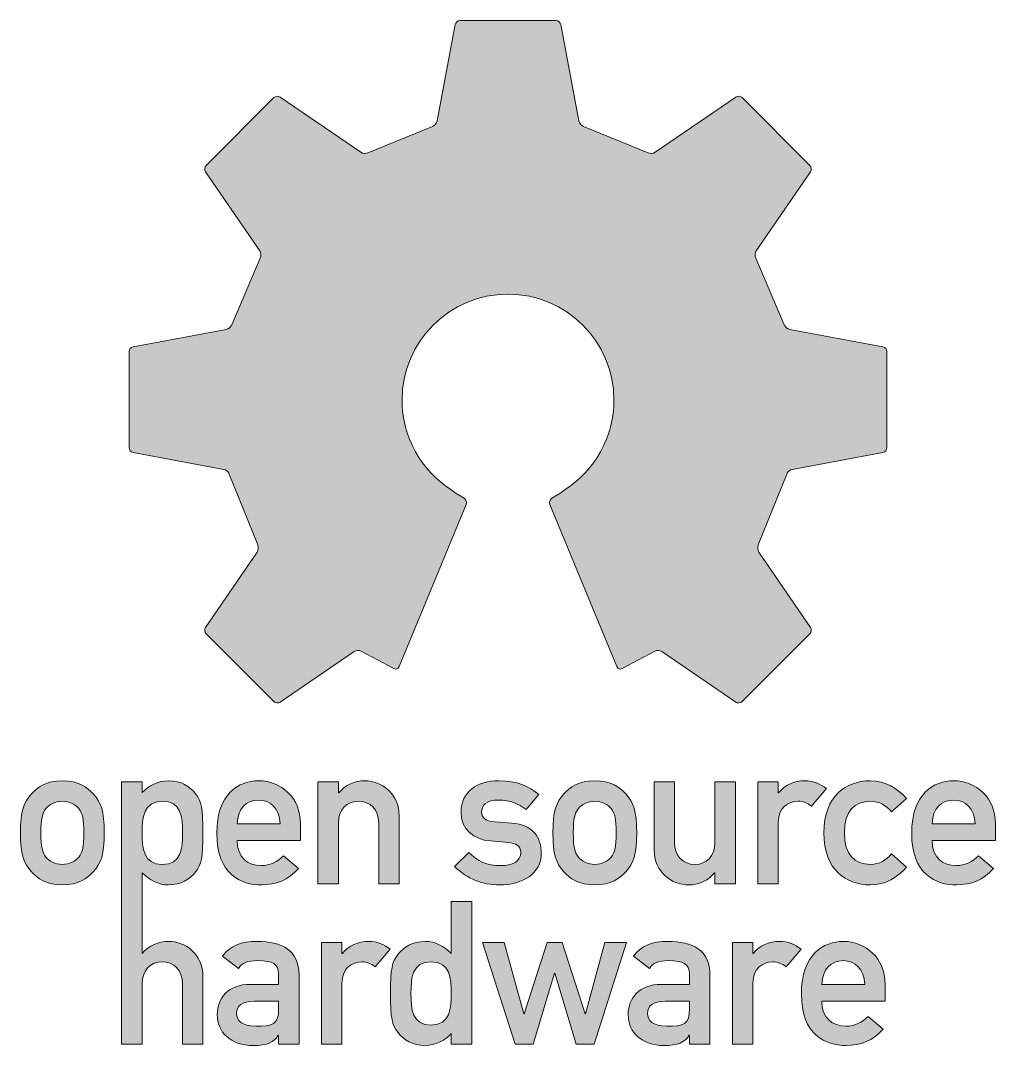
# Model space of a CAD drawing. Header units: inches. Extents: x 0 to 172, y 0 to 181.
import ezdxf

# ---------------------------------------------------------------- set-up
doc = ezdxf.new("R2010")
doc.units = ezdxf.units.IN
doc.header["$MEASUREMENT"] = 0
doc.layers.add('Layer 1', color=7, linetype='Continuous')

msp = doc.modelspace()

# ---------------------------------------------------------------- hatches: boundary and pattern name
at = {"layer": 'Layer 1', "true_color": 0x0099b0}
h = msp.add_hatch(color=134, dxfattribs=at)
h.dxf.hatch_style = 2
edge = h.paths.add_edge_path()
edge.add_spline(control_points=[(152.34, 123.39), (152.34, 123.39), (135.9, 126.45), (135.9, 126.45), (135.5, 126.52), (135.06, 126.9), (134.92, 127.28), (134.92, 127.28), (129.88, 139.04), (129.88, 139.04), (129.7, 139.4), (129.73, 139.97), (129.96, 140.31), (129.96, 140.31), (139.54, 154.27), (139.54, 154.27), (139.77, 154.61), (139.73, 155.12), (139.44, 155.41), (139.44, 155.41), (127.48, 167.37), (127.48, 167.37), (127.19, 167.66), (126.68, 167.71), (126.34, 167.48), (126.34, 167.48), (112.14, 157.73), (112.14, 157.73), (111.8, 157.5), (111.22, 157.46), (110.86, 157.64), (110.86, 157.64), (99.46, 162.3), (99.46, 162.3), (99.08, 162.43), (98.7, 162.86), (98.62, 163.26), (98.62, 163.26), (95.46, 180.27), (95.46, 180.27), (95.38, 180.67), (94.99, 180.99), (94.58, 180.99), (94.58, 180.99), (77.66, 180.99), (77.66, 180.99), (77.25, 180.99), (76.86, 180.67), (76.78, 180.27), (76.78, 180.27), (73.62, 163.26), (73.62, 163.26), (73.54, 162.86), (73.17, 162.43), (72.78, 162.3), (72.78, 162.3), (61.38, 157.64), (61.38, 157.64), (61.02, 157.46), (60.44, 157.5), (60.11, 157.73), (60.11, 157.73), (45.9, 167.48), (45.9, 167.48), (45.57, 167.71), (45.05, 167.66), (44.77, 167.37), (44.77, 167.37), (32.8, 155.41), (32.8, 155.41), (32.51, 155.12), (32.47, 154.61), (32.7, 154.27), (32.7, 154.27), (42.28, 140.31), (42.28, 140.31), (42.51, 139.97), (42.54, 139.4), (42.35, 139.04), (42.35, 139.04), (37.31, 127.28), (37.31, 127.28), (37.18, 126.9), (36.74, 126.52), (36.34, 126.45), (36.34, 126.45), (19.9, 123.39), (19.9, 123.39), (19.5, 123.31), (19.17, 122.92), (19.17, 122.51), (19.17, 122.51), (19.18, 105.59), (19.18, 105.59), (19.18, 105.19), (19.5, 104.79), (19.9, 104.72), (19.9, 104.72), (35.94, 101.73), (35.94, 101.73), (36.34, 101.66), (36.77, 101.28), (36.89, 100.89), (36.89, 100.89), (41.9, 88.38), (41.9, 88.38), (42.08, 88.02), (42.03, 87.44), (41.8, 87.11), (41.8, 87.11), (32.69, 73.83), (32.69, 73.83), (32.47, 73.5), (32.51, 72.99), (32.8, 72.7), (32.8, 72.7), (44.76, 60.73), (44.76, 60.73), (45.05, 60.45), (45.56, 60.4), (45.9, 60.63), (45.9, 60.63), (58.94, 69.58), (58.94, 69.58), (59.28, 69.81), (59.84, 69.82), (60.19, 69.62), (60.19, 69.62), (65.94, 66.55), (65.94, 66.55), (66.3, 66.36), (66.73, 66.52), (66.88, 66.9), (66.88, 66.9), (78.74, 95.55), (78.74, 95.55), (78.9, 95.92), (78.74, 96.4), (78.39, 96.62), (78.39, 96.62), (76.95, 97.5), (76.95, 97.5), (76.69, 97.66), (76.33, 97.94), (76.04, 98.19), (70.85, 101.52), (67.41, 107.33), (67.41, 113.96), (67.41, 124.29), (75.79, 132.67), (86.12, 132.67), (96.45, 132.67), (104.83, 124.29), (104.83, 113.96), (104.83, 107.33), (101.39, 101.52), (96.19, 98.19), (95.91, 97.94), (95.55, 97.66), (95.29, 97.5), (95.29, 97.5), (93.85, 96.62), (93.85, 96.62), (93.5, 96.4), (93.34, 95.92), (93.5, 95.55), (93.5, 95.55), (105.35, 66.9), (105.35, 66.9), (105.51, 66.52), (105.93, 66.36), (106.3, 66.55), (106.3, 66.55), (112.05, 69.62), (112.05, 69.62), (112.4, 69.82), (112.96, 69.81), (113.3, 69.58), (113.3, 69.58), (126.34, 60.63), (126.34, 60.63), (126.67, 60.4), (127.19, 60.45), (127.47, 60.73), (127.47, 60.73), (139.44, 72.7), (139.44, 72.7), (139.73, 72.98), (139.77, 73.5), (139.54, 73.83), (139.54, 73.83), (130.43, 87.11), (130.43, 87.11), (130.2, 87.44), (130.16, 88.02), (130.34, 88.38), (130.34, 88.38), (135.35, 100.89), (135.35, 100.89), (135.47, 101.28), (135.89, 101.66), (136.3, 101.73), (136.3, 101.73), (152.33, 104.71), (152.33, 104.71), (152.73, 104.79), (153.06, 105.18), (153.06, 105.59), (153.06, 105.59), (153.06, 122.51), (153.06, 122.51), (153.06, 122.92), (152.74, 123.31), (152.34, 123.39)], knot_values=[0, 0, 0, 0, 1, 1, 1, 2, 2, 2, 3, 3, 3, 4, 4, 4, 5, 5, 5, 6, 6, 6, 7, 7, 7, 8, 8, 8, 9, 9, 9, 10, 10, 10, 11, 11, 11, 12, 12, 12, 13, 13, 13, 14, 14, 14, 15, 15, 15, 16, 16, 16, 17, 17, 17, 18, 18, 18, 19, 19, 19, 20, 20, 20, 21, 21, 21, 22, 22, 22, 23, 23, 23, 24, 24, 24, 25, 25, 25, 26, 26, 26, 27, 27, 27, 28, 28, 28, 29, 29, 29, 30, 30, 30, 31, 31, 31, 32, 32, 32, 33, 33, 33, 34, 34, 34, 35, 35, 35, 36, 36, 36, 37, 37, 37, 38, 38, 38, 39, 39, 39, 40, 40, 40, 41, 41, 41, 42, 42, 42, 43, 43, 43, 44, 44, 44, 45, 45, 45, 46, 46, 46, 47, 47, 47, 48, 48, 48, 49, 49, 49, 50, 50, 50, 51, 51, 51, 52, 52, 52, 53, 53, 53, 54, 54, 54, 55, 55, 55, 56, 56, 56, 57, 57, 57, 58, 58, 58, 59, 59, 59, 60, 60, 60, 61, 61, 61, 62, 62, 62, 63, 63, 63, 64, 64, 64, 65, 65, 65, 66, 66, 66, 67, 67, 67, 68, 68, 68, 69, 69, 69, 70, 70, 70, 71, 71, 71, 71], degree=3, periodic=0)
edge.add_line((152.34, 123.39), (152.34, 123.39))
h = msp.add_hatch(color=134, dxfattribs=at)
h.dxf.hatch_style = 2
edge = h.paths.add_edge_path()
edge.add_spline(control_points=[(0, 37.57), (0, 33.67), (0.57, 32.19), (1.95, 30.66), (2.94, 29.56), (4.6, 28.36), (7.4, 28.36), (10.2, 28.36), (11.86, 29.56), (12.86, 30.66), (14.24, 32.19), (14.8, 33.67), (14.8, 37.57), (14.8, 41.43), (14.24, 42.92), (12.86, 44.44), (11.86, 45.54), (10.2, 46.74), (7.4, 46.74), (4.6, 46.74), (2.94, 45.54), (1.95, 44.44), (0.57, 42.92), (0, 41.43), (0, 37.57)], knot_values=[0, 0, 0, 0, 1, 1, 1, 2, 2, 2, 3, 3, 3, 4, 4, 4, 5, 5, 5, 6, 6, 6, 7, 7, 7, 8, 8, 8, 8], degree=3, periodic=0)
edge.add_line((0, 37.57), (0, 37.57))
edge = h.paths.add_edge_path()
edge.add_spline(control_points=[(11.19, 37.53), (11.19, 34.95), (10.98, 34.24), (10.31, 33.28), (9.77, 32.54), (8.64, 31.97), (7.4, 31.97), (6.16, 31.97), (5.03, 32.54), (4.5, 33.28), (3.82, 34.24), (3.61, 34.95), (3.61, 37.57), (3.61, 40.15), (3.82, 40.86), (4.5, 41.82), (5.03, 42.56), (6.16, 43.13), (7.4, 43.13), (8.64, 43.13), (9.77, 42.56), (10.31, 41.82), (10.98, 40.86), (11.19, 40.15), (11.19, 37.53)], knot_values=[0, 0, 0, 0, 1, 1, 1, 2, 2, 2, 3, 3, 3, 4, 4, 4, 5, 5, 5, 6, 6, 6, 7, 7, 7, 8, 8, 8, 8], degree=3, periodic=0)
edge.add_line((11.19, 37.53), (11.19, 37.53))
h = msp.add_hatch(color=134, dxfattribs=at)
h.dxf.hatch_style = 2
edge = h.paths.add_edge_path()
edge.add_spline(control_points=[(17.87, 0.21), (17.87, 0.21), (17.87, 46.53), (17.87, 46.53), (17.87, 46.53), (21.5, 46.53), (21.5, 46.53), (21.5, 46.53), (21.5, 44.65), (21.5, 44.65), (22.63, 45.89), (24.3, 46.74), (26.14, 46.74), (28.33, 46.74), (29.93, 45.75), (30.96, 44.4), (31.95, 43.13), (32.23, 41.96), (32.23, 37.53), (32.23, 33.14), (31.95, 31.97), (30.96, 30.7), (29.93, 29.35), (28.33, 28.36), (26.14, 28.36), (24.3, 28.36), (22.84, 29.21), (21.5, 30.49), (21.5, 30.49), (21.49, 16.26), (21.49, 16.26), (22.69, 17.67), (24.32, 18.38), (26.23, 18.38), (29.03, 18.38), (32.22, 16.22), (32.22, 12.15), (32.22, 12.15), (32.22, 0.21), (32.22, 0.21), (32.22, 0.21), (28.6, 0.21), (28.6, 0.21), (28.6, 0.21), (28.6, 10.91), (28.6, 10.91), (28.6, 13.35), (27.08, 14.77), (25.06, 14.77), (23.01, 14.77), (21.49, 13.35), (21.49, 10.91), (21.49, 10.91), (21.49, 0.21), (21.49, 0.21), (21.49, 0.21), (17.87, 0.21), (17.87, 0.21)], knot_values=[0, 0, 0, 0, 1, 1, 1, 2, 2, 2, 3, 3, 3, 4, 4, 4, 5, 5, 5, 6, 6, 6, 7, 7, 7, 8, 8, 8, 9, 9, 9, 10, 10, 10, 11, 11, 11, 12, 12, 12, 13, 13, 13, 14, 14, 14, 15, 15, 15, 16, 16, 16, 17, 17, 17, 18, 18, 18, 19, 19, 19, 19], degree=3, periodic=1)
edge = h.paths.add_edge_path()
edge.add_spline(control_points=[(25.04, 31.97), (28.44, 31.97), (28.62, 34.77), (28.62, 37.53), (28.62, 40.33), (28.44, 43.13), (25.04, 43.13), (21.68, 43.13), (21.5, 40.15), (21.5, 37.53), (21.5, 34.95), (21.68, 31.97), (25.04, 31.97)], knot_values=[0, 0, 0, 0, 1, 1, 1, 2, 2, 2, 3, 3, 3, 4, 4, 4, 4], degree=3, periodic=0)
edge.add_line((25.04, 31.97), (25.04, 31.97))
h = msp.add_hatch(color=134, dxfattribs=at)
h.dxf.hatch_style = 2
edge = h.paths.add_edge_path()
edge.add_spline(control_points=[(49.47, 36.19), (49.47, 36.19), (49.47, 39.16), (49.47, 39.16), (49.47, 43.8), (46.03, 46.74), (42.07, 46.74), (38.6, 46.74), (34.67, 44.48), (34.67, 37.5), (34.67, 30.13), (38.95, 28.36), (42.63, 28.36), (45.04, 28.36), (47.34, 29.21), (49.11, 31.27), (49.11, 31.27), (46.49, 33.5), (46.49, 33.5), (45.43, 32.4), (43.94, 31.76), (42.56, 31.76), (40.08, 31.76), (38.28, 33.25), (38.28, 36.19), (38.28, 36.19), (49.47, 36.19), (49.47, 36.19), (49.47, 36.19), (49.47, 36.19), (49.47, 36.19)], knot_values=[0, 0, 0, 0, 1, 1, 1, 2, 2, 2, 3, 3, 3, 4, 4, 4, 5, 5, 5, 6, 6, 6, 7, 7, 7, 8, 8, 8, 9, 9, 9, 10, 10, 10, 10], degree=3, periodic=1)
edge = h.paths.add_edge_path()
edge.add_spline(control_points=[(38.28, 39.16), (38.35, 41.89), (39.94, 43.34), (42.07, 43.34), (44.19, 43.34), (45.75, 41.89), (45.86, 39.16), (45.86, 39.16), (38.28, 39.16), (38.28, 39.16)], knot_values=[0, 0, 0, 0, 1, 1, 1, 2, 2, 2, 3, 3, 3, 3], degree=3, periodic=1)
h = msp.add_hatch(color=134, dxfattribs=at)
h.dxf.hatch_style = 2
edge = h.paths.add_edge_path()
edge.add_spline(control_points=[(52.55, 28.57), (52.55, 28.57), (56.16, 28.57), (56.16, 28.57), (56.16, 28.57), (56.16, 39.27), (56.16, 39.27), (56.16, 41.71), (57.69, 43.13), (59.74, 43.13), (61.76, 43.13), (63.28, 41.71), (63.28, 39.27), (63.28, 39.27), (63.28, 28.57), (63.28, 28.57), (63.28, 28.57), (66.89, 28.57), (66.89, 28.57), (66.89, 28.57), (66.89, 40.51), (66.89, 40.51), (66.89, 44.58), (63.71, 46.74), (60.91, 46.74), (59, 46.74), (57.37, 46.03), (56.24, 44.62), (56.24, 44.62), (56.16, 44.62), (56.16, 44.62), (56.16, 44.62), (56.16, 46.53), (56.16, 46.53), (56.16, 46.53), (52.55, 46.53), (52.55, 46.53), (52.55, 46.53), (52.55, 28.57), (52.55, 28.57)], knot_values=[0, 0, 0, 0, 1, 1, 1, 2, 2, 2, 3, 3, 3, 4, 4, 4, 5, 5, 5, 6, 6, 6, 7, 7, 7, 8, 8, 8, 9, 9, 9, 10, 10, 10, 11, 11, 11, 12, 12, 12, 13, 13, 13, 13], degree=3, periodic=1)
h = msp.add_hatch(color=134, dxfattribs=at)
h.dxf.hatch_style = 2
edge = h.paths.add_edge_path()
edge.add_spline(control_points=[(76.66, 31.58), (78.96, 29.42), (81.66, 28.36), (84.56, 28.36), (88.74, 28.36), (92, 30.38), (92, 33.89), (92, 36.75), (90.51, 39.02), (86.79, 39.27), (86.79, 39.27), (83.82, 39.48), (83.82, 39.48), (82.01, 39.62), (81.44, 40.4), (81.44, 41.18), (81.44, 42.42), (82.22, 43.34), (84.52, 43.34), (86.47, 43.34), (87.93, 42.67), (89.34, 41.68), (89.34, 41.68), (91.57, 44.3), (91.57, 44.3), (89.8, 45.78), (87.68, 46.74), (84.52, 46.74), (80.73, 46.74), (77.83, 44.86), (77.83, 41.22), (77.83, 38.14), (80.03, 36.36), (83, 36.12), (83, 36.12), (86.19, 35.83), (86.19, 35.83), (87.43, 35.73), (88.38, 35.34), (88.38, 34.06), (88.38, 32.54), (86.9, 31.76), (84.84, 31.76), (82.43, 31.76), (80.73, 32.54), (79.18, 34.06), (79.18, 34.06), (76.66, 31.58), (76.66, 31.58)], knot_values=[0, 0, 0, 0, 1, 1, 1, 2, 2, 2, 3, 3, 3, 4, 4, 4, 5, 5, 5, 6, 6, 6, 7, 7, 7, 8, 8, 8, 9, 9, 9, 10, 10, 10, 11, 11, 11, 12, 12, 12, 13, 13, 13, 14, 14, 14, 15, 15, 15, 16, 16, 16, 16], degree=3, periodic=1)
h = msp.add_hatch(color=134, dxfattribs=at)
h.dxf.hatch_style = 2
edge = h.paths.add_edge_path()
edge.add_spline(control_points=[(94.05, 37.57), (94.05, 33.67), (94.62, 32.19), (96, 30.66), (96.99, 29.56), (98.66, 28.36), (101.45, 28.36), (104.25, 28.36), (105.92, 29.56), (106.91, 30.66), (108.29, 32.19), (108.86, 33.67), (108.86, 37.57), (108.86, 41.43), (108.29, 42.92), (106.91, 44.44), (105.92, 45.54), (104.25, 46.74), (101.45, 46.74), (98.66, 46.74), (96.99, 45.54), (96, 44.44), (94.62, 42.92), (94.05, 41.43), (94.05, 37.57)], knot_values=[0, 0, 0, 0, 1, 1, 1, 2, 2, 2, 3, 3, 3, 4, 4, 4, 5, 5, 5, 6, 6, 6, 7, 7, 7, 8, 8, 8, 8], degree=3, periodic=0)
edge.add_line((94.05, 37.57), (94.05, 37.57))
edge = h.paths.add_edge_path()
edge.add_spline(control_points=[(105.24, 37.53), (105.24, 34.95), (105.03, 34.24), (104.36, 33.28), (103.83, 32.54), (102.69, 31.97), (101.45, 31.97), (100.21, 31.97), (99.08, 32.54), (98.55, 33.28), (97.88, 34.24), (97.66, 34.95), (97.66, 37.57), (97.66, 40.15), (97.88, 40.86), (98.55, 41.82), (99.08, 42.56), (100.21, 43.13), (101.45, 43.13), (102.69, 43.13), (103.83, 42.56), (104.36, 41.82), (105.03, 40.86), (105.24, 40.15), (105.24, 37.53)], knot_values=[0, 0, 0, 0, 1, 1, 1, 2, 2, 2, 3, 3, 3, 4, 4, 4, 5, 5, 5, 6, 6, 6, 7, 7, 7, 8, 8, 8, 8], degree=3, periodic=0)
edge.add_line((105.24, 37.53), (105.24, 37.53))
h = msp.add_hatch(color=134, dxfattribs=at)
h.dxf.hatch_style = 2
edge = h.paths.add_edge_path()
edge.add_spline(control_points=[(111.94, 34.59), (111.94, 30.52), (115.13, 28.36), (117.96, 28.36), (119.84, 28.36), (121.47, 29.07), (122.6, 30.49), (122.6, 30.49), (122.67, 30.49), (122.67, 30.49), (122.67, 30.49), (122.67, 28.57), (122.67, 28.57), (122.67, 28.57), (126.28, 28.57), (126.28, 28.57), (126.28, 28.57), (126.28, 46.53), (126.28, 46.53), (126.28, 46.53), (122.67, 46.53), (122.67, 46.53), (122.67, 46.53), (122.67, 35.84), (122.67, 35.84), (122.67, 33.39), (121.15, 31.97), (119.13, 31.97), (117.07, 31.97), (115.55, 33.39), (115.55, 35.84), (115.55, 35.84), (115.55, 46.53), (115.55, 46.53), (115.55, 46.53), (111.94, 46.53), (111.94, 46.53), (111.94, 46.53), (111.94, 34.59), (111.94, 34.59)], knot_values=[0, 0, 0, 0, 1, 1, 1, 2, 2, 2, 3, 3, 3, 4, 4, 4, 5, 5, 5, 6, 6, 6, 7, 7, 7, 8, 8, 8, 9, 9, 9, 10, 10, 10, 11, 11, 11, 12, 12, 12, 13, 13, 13, 13], degree=3, periodic=1)
h = msp.add_hatch(color=134, dxfattribs=at)
h.dxf.hatch_style = 2
edge = h.paths.add_edge_path()
edge.add_spline(control_points=[(130.24, 28.57), (130.24, 28.57), (133.86, 28.57), (133.86, 28.57), (133.86, 28.57), (133.86, 39.38), (133.86, 39.38), (133.86, 42), (135.59, 43.13), (137.36, 43.13), (138.28, 43.13), (138.88, 42.88), (139.73, 42.24), (139.73, 42.24), (142.36, 45.36), (142.36, 45.36), (141.26, 46.21), (140.05, 46.74), (138.6, 46.74), (136.69, 46.74), (135.06, 46.03), (133.93, 44.62), (133.93, 44.62), (133.86, 44.62), (133.86, 44.62), (133.86, 44.62), (133.86, 46.53), (133.86, 46.53), (133.86, 46.53), (130.24, 46.53), (130.24, 46.53), (130.24, 46.53), (130.24, 28.57), (130.24, 28.57)], knot_values=[0, 0, 0, 0, 1, 1, 1, 2, 2, 2, 3, 3, 3, 4, 4, 4, 5, 5, 5, 6, 6, 6, 7, 7, 7, 8, 8, 8, 9, 9, 9, 10, 10, 10, 11, 11, 11, 11], degree=3, periodic=1)
h = msp.add_hatch(color=134, dxfattribs=at)
h.dxf.hatch_style = 2
edge = h.paths.add_edge_path()
edge.add_spline(control_points=[(153.86, 33.85), (152.97, 32.75), (151.7, 31.97), (150.21, 31.97), (147.27, 31.97), (145.54, 33.64), (145.54, 37.54), (145.54, 41.47), (147.27, 43.13), (150.21, 43.13), (151.7, 43.13), (152.97, 42.35), (153.86, 41.25), (153.86, 41.25), (156.51, 43.63), (156.51, 43.63), (154.96, 45.43), (152.8, 46.74), (150.07, 46.74), (145.93, 46.74), (141.92, 44.12), (141.92, 37.54), (141.92, 30.98), (145.93, 28.36), (150.07, 28.36), (152.8, 28.36), (154.96, 29.67), (156.51, 31.48), (156.51, 31.48), (153.86, 33.85), (153.86, 33.85)], knot_values=[0, 0, 0, 0, 1, 1, 1, 2, 2, 2, 3, 3, 3, 4, 4, 4, 5, 5, 5, 6, 6, 6, 7, 7, 7, 8, 8, 8, 9, 9, 9, 10, 10, 10, 10], degree=3, periodic=1)
h = msp.add_hatch(color=134, dxfattribs=at)
h.dxf.hatch_style = 2
edge = h.paths.add_edge_path()
edge.add_spline(control_points=[(172.24, 36.19), (172.24, 36.19), (172.24, 39.16), (172.24, 39.16), (172.24, 43.8), (168.8, 46.74), (164.84, 46.74), (161.36, 46.74), (157.43, 44.48), (157.43, 37.5), (157.43, 30.13), (161.72, 28.36), (165.4, 28.36), (167.81, 28.36), (170.11, 29.21), (171.88, 31.27), (171.88, 31.27), (169.26, 33.5), (169.26, 33.5), (168.2, 32.4), (166.71, 31.76), (165.33, 31.76), (162.85, 31.76), (161.05, 33.25), (161.05, 36.19), (161.05, 36.19), (172.24, 36.19), (172.24, 36.19), (172.24, 36.19), (172.24, 36.19), (172.24, 36.19)], knot_values=[0, 0, 0, 0, 1, 1, 1, 2, 2, 2, 3, 3, 3, 4, 4, 4, 5, 5, 5, 6, 6, 6, 7, 7, 7, 8, 8, 8, 9, 9, 9, 10, 10, 10, 10], degree=3, periodic=1)
edge = h.paths.add_edge_path()
edge.add_spline(control_points=[(161.05, 39.16), (161.12, 41.89), (162.71, 43.34), (164.84, 43.34), (166.96, 43.34), (168.52, 41.89), (168.62, 39.16), (168.62, 39.16), (161.05, 39.16), (161.05, 39.16)], knot_values=[0, 0, 0, 0, 1, 1, 1, 2, 2, 2, 3, 3, 3, 3], degree=3, periodic=1)
h = msp.add_hatch(color=134, dxfattribs=at)
h.dxf.hatch_style = 2
edge = h.paths.add_edge_path()
edge.add_spline(control_points=[(76.1, 0.21), (76.1, 0.21), (79.71, 0.21), (79.71, 0.21), (79.71, 0.21), (79.71, 25.43), (79.71, 25.43), (79.71, 25.43), (76.1, 25.43), (76.1, 25.43), (76.1, 25.43), (76.1, 16.26), (76.1, 16.26), (74.75, 17.53), (73.3, 18.38), (71.46, 18.38), (69.26, 18.38), (67.67, 17.39), (66.64, 16.04), (65.65, 14.77), (65.36, 13.6), (65.36, 9.21), (65.36, 4.78), (65.65, 3.61), (66.64, 2.34), (67.67, 0.99), (69.26, 0), (71.46, 0), (73.3, 0), (74.96, 0.85), (76.1, 2.09), (76.1, 2.09), (76.1, 0.21), (76.1, 0.21)], knot_values=[0, 0, 0, 0, 1, 1, 1, 2, 2, 2, 3, 3, 3, 4, 4, 4, 5, 5, 5, 6, 6, 6, 7, 7, 7, 8, 8, 8, 9, 9, 9, 10, 10, 10, 11, 11, 11, 11], degree=3, periodic=1)
edge = h.paths.add_edge_path()
edge.add_spline(control_points=[(72.55, 14.77), (75.92, 14.77), (76.1, 11.79), (76.1, 9.21), (76.1, 6.59), (75.92, 3.61), (72.55, 3.61), (69.15, 3.61), (68.98, 6.41), (68.98, 9.21), (68.98, 11.97), (69.15, 14.77), (72.55, 14.77)], knot_values=[0, 0, 0, 0, 1, 1, 1, 2, 2, 2, 3, 3, 3, 4, 4, 4, 4], degree=3, periodic=0)
edge.add_line((72.55, 14.77), (72.55, 14.77))
h = msp.add_hatch(color=134, dxfattribs=at)
h.dxf.hatch_style = 2
edge = h.paths.add_edge_path()
edge.add_spline(control_points=[(45.6, 0.21), (45.6, 0.21), (49.21, 0.21), (49.21, 0.21), (49.21, 0.21), (49.21, 12.47), (49.21, 12.47), (49.21, 16.89), (46.16, 18.38), (41.74, 18.38), (39.04, 18.38), (37.06, 17.67), (35.68, 15.76), (35.68, 15.76), (38.51, 13.6), (38.51, 13.6), (39.15, 14.63), (40.04, 14.98), (41.91, 14.98), (44.5, 14.98), (45.6, 14.38), (45.6, 12.68), (45.6, 12.68), (45.6, 10.8), (45.6, 10.8), (45.6, 10.8), (40.6, 10.8), (40.6, 10.8), (36.74, 10.8), (34.76, 8.36), (34.76, 5.49), (34.76, 2.37), (37.1, 0), (41.1, 0), (43.54, 0), (44.78, 0.57), (45.53, 1.81), (45.53, 1.81), (45.6, 1.81), (45.6, 1.81), (45.6, 1.81), (45.6, 0.21), (45.6, 0.21)], knot_values=[0, 0, 0, 0, 1, 1, 1, 2, 2, 2, 3, 3, 3, 4, 4, 4, 5, 5, 5, 6, 6, 6, 7, 7, 7, 8, 8, 8, 9, 9, 9, 10, 10, 10, 11, 11, 11, 12, 12, 12, 13, 13, 13, 14, 14, 14, 14], degree=3, periodic=1)
edge = h.paths.add_edge_path()
edge.add_spline(control_points=[(45.6, 6.52), (45.6, 3.72), (44.57, 3.4), (41.56, 3.4), (39.12, 3.4), (38.16, 4.46), (38.16, 5.67), (38.16, 6.98), (39.15, 7.83), (41.28, 7.83), (41.28, 7.83), (45.6, 7.83), (45.6, 7.83), (45.6, 7.83), (45.6, 6.52), (45.6, 6.52)], knot_values=[0, 0, 0, 0, 1, 1, 1, 2, 2, 2, 3, 3, 3, 4, 4, 4, 5, 5, 5, 5], degree=3, periodic=1)
h = msp.add_hatch(color=134, dxfattribs=at)
h.dxf.hatch_style = 2
edge = h.paths.add_edge_path()
edge.add_spline(control_points=[(53.18, 0.21), (53.18, 0.21), (56.79, 0.21), (56.79, 0.21), (56.79, 0.21), (56.79, 11.02), (56.79, 11.02), (56.79, 13.63), (58.53, 14.77), (60.3, 14.77), (61.22, 14.77), (61.82, 14.52), (62.67, 13.88), (62.67, 13.88), (65.29, 17), (65.29, 17), (64.19, 17.85), (62.99, 18.38), (61.54, 18.38), (59.62, 18.38), (57.99, 17.67), (56.86, 16.26), (56.86, 16.26), (56.79, 16.26), (56.79, 16.26), (56.79, 16.26), (56.79, 18.17), (56.79, 18.17), (56.79, 18.17), (53.18, 18.17), (53.18, 18.17), (53.18, 18.17), (53.18, 0.21), (53.18, 0.21)], knot_values=[0, 0, 0, 0, 1, 1, 1, 2, 2, 2, 3, 3, 3, 4, 4, 4, 5, 5, 5, 6, 6, 6, 7, 7, 7, 8, 8, 8, 9, 9, 9, 10, 10, 10, 11, 11, 11, 11], degree=3, periodic=1)
h = msp.add_hatch(color=134, dxfattribs=at)
h.dxf.hatch_style = 2
h.paths.add_polyline_path([(98.14, 0.21), (101.33, 0.21), (107.07, 18.17), (103.24, 18.17), (99.81, 5.6), (99.74, 5.6), (95.66, 18.17), (93.04, 18.17), (88.97, 5.6), (88.9, 5.6), (85.46, 18.17), (81.64, 18.17), (87.38, 0.21), (90.56, 0.21), (94.32, 12.79), (94.39, 12.79)])
h = msp.add_hatch(color=134, dxfattribs=at)
h.dxf.hatch_style = 2
edge = h.paths.add_edge_path()
edge.add_spline(control_points=[(118.19, 0.21), (118.19, 0.21), (121.8, 0.21), (121.8, 0.21), (121.8, 0.21), (121.8, 12.47), (121.8, 12.47), (121.8, 16.89), (118.75, 18.38), (114.33, 18.38), (111.63, 18.38), (109.65, 17.67), (108.27, 15.76), (108.27, 15.76), (111.1, 13.6), (111.1, 13.6), (111.74, 14.63), (112.62, 14.98), (114.5, 14.98), (117.09, 14.98), (118.18, 14.38), (118.18, 12.68), (118.18, 12.68), (118.18, 10.8), (118.18, 10.8), (118.18, 10.8), (113.19, 10.8), (113.19, 10.8), (109.33, 10.8), (107.35, 8.36), (107.35, 5.49), (107.35, 2.37), (109.68, 0), (113.69, 0), (116.13, 0), (117.37, 0.57), (118.11, 1.81), (118.11, 1.81), (118.18, 1.81), (118.18, 1.81), (118.18, 1.81), (118.18, 0.21), (118.18, 0.21), (118.18, 0.21), (118.19, 0.21), (118.19, 0.21)], knot_values=[0, 0, 0, 0, 1, 1, 1, 2, 2, 2, 3, 3, 3, 4, 4, 4, 5, 5, 5, 6, 6, 6, 7, 7, 7, 8, 8, 8, 9, 9, 9, 10, 10, 10, 11, 11, 11, 12, 12, 12, 13, 13, 13, 14, 14, 14, 15, 15, 15, 15], degree=3, periodic=1)
edge = h.paths.add_edge_path()
edge.add_spline(control_points=[(118.19, 6.52), (118.19, 3.72), (117.16, 3.4), (114.15, 3.4), (111.71, 3.4), (110.75, 4.46), (110.75, 5.67), (110.75, 6.98), (111.74, 7.83), (113.87, 7.83), (113.87, 7.83), (118.19, 7.83), (118.19, 7.83), (118.19, 7.83), (118.19, 6.52), (118.19, 6.52)], knot_values=[0, 0, 0, 0, 1, 1, 1, 2, 2, 2, 3, 3, 3, 4, 4, 4, 5, 5, 5, 5], degree=3, periodic=1)
h = msp.add_hatch(color=134, dxfattribs=at)
h.dxf.hatch_style = 2
edge = h.paths.add_edge_path()
edge.add_spline(control_points=[(125.77, 0.21), (125.77, 0.21), (129.38, 0.21), (129.38, 0.21), (129.38, 0.21), (129.38, 11.02), (129.38, 11.02), (129.38, 13.63), (131.11, 14.77), (132.88, 14.77), (133.81, 14.77), (134.41, 14.52), (135.26, 13.88), (135.26, 13.88), (137.88, 17), (137.88, 17), (136.78, 17.85), (135.58, 18.38), (134.12, 18.38), (132.21, 18.38), (130.58, 17.67), (129.45, 16.26), (129.45, 16.26), (129.38, 16.26), (129.38, 16.26), (129.38, 16.26), (129.38, 18.17), (129.38, 18.17), (129.38, 18.17), (125.77, 18.17), (125.77, 18.17), (125.77, 18.17), (125.77, 0.21), (125.77, 0.21)], knot_values=[0, 0, 0, 0, 1, 1, 1, 2, 2, 2, 3, 3, 3, 4, 4, 4, 5, 5, 5, 6, 6, 6, 7, 7, 7, 8, 8, 8, 9, 9, 9, 10, 10, 10, 11, 11, 11, 11], degree=3, periodic=1)
h = msp.add_hatch(color=134, dxfattribs=at)
h.dxf.hatch_style = 2
edge = h.paths.add_edge_path()
edge.add_spline(control_points=[(152.75, 7.83), (152.75, 7.83), (152.75, 10.8), (152.75, 10.8), (152.75, 15.44), (149.31, 18.38), (145.35, 18.38), (141.88, 18.38), (137.95, 16.12), (137.95, 9.14), (137.95, 1.77), (142.23, 0), (145.92, 0), (148.32, 0), (150.62, 0.85), (152.4, 2.9), (152.4, 2.9), (149.77, 5.14), (149.77, 5.14), (148.71, 4.04), (147.22, 3.4), (145.84, 3.4), (143.36, 3.4), (141.56, 4.89), (141.56, 7.83), (141.56, 7.83), (152.75, 7.83), (152.75, 7.83)], knot_values=[0, 0, 0, 0, 1, 1, 1, 2, 2, 2, 3, 3, 3, 4, 4, 4, 5, 5, 5, 6, 6, 6, 7, 7, 7, 8, 8, 8, 9, 9, 9, 9], degree=3, periodic=1)
edge = h.paths.add_edge_path()
edge.add_spline(control_points=[(141.56, 10.8), (141.63, 13.53), (143.22, 14.98), (145.35, 14.98), (147.47, 14.98), (149.03, 13.53), (149.14, 10.8), (149.14, 10.8), (141.56, 10.8), (141.56, 10.8)], knot_values=[0, 0, 0, 0, 1, 1, 1, 2, 2, 2, 3, 3, 3, 3], degree=3, periodic=1)

# ---------------------------------------------------------------- linework, layer by layer
at = {"layer": 'Layer 1', "lineweight": 0}
msp.add_lwpolyline([(98.14, 0.21), (101.33, 0.21), (107.07, 18.17), (103.24, 18.17), (99.81, 5.6), (99.74, 5.6), (95.66, 18.17), (93.04, 18.17), (88.97, 5.6), (88.9, 5.6), (85.46, 18.17), (81.64, 18.17), (87.38, 0.21), (90.56, 0.21), (94.32, 12.79), (94.39, 12.79), (98.14, 0.21)], dxfattribs=at)
for points, knots in [([(152.34, 123.39), (152.34, 123.39), (135.9, 126.45), (135.9, 126.45), (135.5, 126.52), (135.06, 126.9), (134.92, 127.28), (134.92, 127.28), (129.88, 139.04), (129.88, 139.04), (129.7, 139.4), (129.73, 139.97), (129.96, 140.31), (129.96, 140.31), (139.54, 154.27), (139.54, 154.27), (139.77, 154.61), (139.73, 155.12), (139.44, 155.41), (139.44, 155.41), (127.48, 167.37), (127.48, 167.37), (127.19, 167.66), (126.68, 167.71), (126.34, 167.48), (126.34, 167.48), (112.14, 157.73), (112.14, 157.73), (111.8, 157.5), (111.22, 157.46), (110.86, 157.64), (110.86, 157.64), (99.46, 162.3), (99.46, 162.3), (99.08, 162.43), (98.7, 162.86), (98.62, 163.26), (98.62, 163.26), (95.46, 180.27), (95.46, 180.27), (95.38, 180.67), (94.99, 180.99), (94.58, 180.99), (94.58, 180.99), (77.66, 180.99), (77.66, 180.99), (77.25, 180.99), (76.86, 180.67), (76.78, 180.27), (76.78, 180.27), (73.62, 163.26), (73.62, 163.26), (73.54, 162.86), (73.17, 162.43), (72.78, 162.3), (72.78, 162.3), (61.38, 157.64), (61.38, 157.64), (61.02, 157.46), (60.44, 157.5), (60.11, 157.73), (60.11, 157.73), (45.9, 167.48), (45.9, 167.48), (45.57, 167.71), (45.05, 167.66), (44.77, 167.37), (44.77, 167.37), (32.8, 155.41), (32.8, 155.41), (32.51, 155.12), (32.47, 154.61), (32.7, 154.27), (32.7, 154.27), (42.28, 140.31), (42.28, 140.31), (42.51, 139.97), (42.54, 139.4), (42.35, 139.04), (42.35, 139.04), (37.31, 127.28), (37.31, 127.28), (37.18, 126.9), (36.74, 126.52), (36.34, 126.45), (36.34, 126.45), (19.9, 123.39), (19.9, 123.39), (19.5, 123.31), (19.17, 122.92), (19.17, 122.51), (19.17, 122.51), (19.18, 105.59), (19.18, 105.59), (19.18, 105.19), (19.5, 104.79), (19.9, 104.72), (19.9, 104.72), (35.94, 101.73), (35.94, 101.73), (36.34, 101.66), (36.77, 101.28), (36.89, 100.89), (36.89, 100.89), (41.9, 88.38), (41.9, 88.38), (42.08, 88.02), (42.03, 87.44), (41.8, 87.11), (41.8, 87.11), (32.69, 73.83), (32.69, 73.83), (32.47, 73.5), (32.51, 72.99), (32.8, 72.7), (32.8, 72.7), (44.76, 60.73), (44.76, 60.73), (45.05, 60.45), (45.56, 60.4), (45.9, 60.63), (45.9, 60.63), (58.94, 69.58), (58.94, 69.58), (59.28, 69.81), (59.84, 69.82), (60.19, 69.62), (60.19, 69.62), (65.94, 66.55), (65.94, 66.55), (66.3, 66.36), (66.73, 66.52), (66.88, 66.9), (66.88, 66.9), (78.74, 95.55), (78.74, 95.55), (78.9, 95.92), (78.74, 96.4), (78.39, 96.62), (78.39, 96.62), (76.95, 97.5), (76.95, 97.5), (76.69, 97.66), (76.33, 97.94), (76.04, 98.19), (70.85, 101.52), (67.41, 107.33), (67.41, 113.96), (67.41, 124.29), (75.79, 132.67), (86.12, 132.67), (96.45, 132.67), (104.83, 124.29), (104.83, 113.96), (104.83, 107.33), (101.39, 101.52), (96.19, 98.19), (95.91, 97.94), (95.55, 97.66), (95.29, 97.5), (95.29, 97.5), (93.85, 96.62), (93.85, 96.62), (93.5, 96.4), (93.34, 95.92), (93.5, 95.55), (93.5, 95.55), (105.35, 66.9), (105.35, 66.9), (105.51, 66.52), (105.93, 66.36), (106.3, 66.55), (106.3, 66.55), (112.05, 69.62), (112.05, 69.62), (112.4, 69.82), (112.96, 69.81), (113.3, 69.58), (113.3, 69.58), (126.34, 60.63), (126.34, 60.63), (126.67, 60.4), (127.19, 60.45), (127.47, 60.73), (127.47, 60.73), (139.44, 72.7), (139.44, 72.7), (139.73, 72.98), (139.77, 73.5), (139.54, 73.83), (139.54, 73.83), (130.43, 87.11), (130.43, 87.11), (130.2, 87.44), (130.16, 88.02), (130.34, 88.38), (130.34, 88.38), (135.35, 100.89), (135.35, 100.89), (135.47, 101.28), (135.89, 101.66), (136.3, 101.73), (136.3, 101.73), (152.33, 104.71), (152.33, 104.71), (152.73, 104.79), (153.06, 105.18), (153.06, 105.59), (153.06, 105.59), (153.06, 122.51), (153.06, 122.51), (153.06, 122.92), (152.74, 123.31), (152.34, 123.39)], [0, 0, 0, 0, 1, 1, 1, 2, 2, 2, 3, 3, 3, 4, 4, 4, 5, 5, 5, 6, 6, 6, 7, 7, 7, 8, 8, 8, 9, 9, 9, 10, 10, 10, 11, 11, 11, 12, 12, 12, 13, 13, 13, 14, 14, 14, 15, 15, 15, 16, 16, 16, 17, 17, 17, 18, 18, 18, 19, 19, 19, 20, 20, 20, 21, 21, 21, 22, 22, 22, 23, 23, 23, 24, 24, 24, 25, 25, 25, 26, 26, 26, 27, 27, 27, 28, 28, 28, 29, 29, 29, 30, 30, 30, 31, 31, 31, 32, 32, 32, 33, 33, 33, 34, 34, 34, 35, 35, 35, 36, 36, 36, 37, 37, 37, 38, 38, 38, 39, 39, 39, 40, 40, 40, 41, 41, 41, 42, 42, 42, 43, 43, 43, 44, 44, 44, 45, 45, 45, 46, 46, 46, 47, 47, 47, 48, 48, 48, 49, 49, 49, 50, 50, 50, 51, 51, 51, 52, 52, 52, 53, 53, 53, 54, 54, 54, 55, 55, 55, 56, 56, 56, 57, 57, 57, 58, 58, 58, 59, 59, 59, 60, 60, 60, 61, 61, 61, 62, 62, 62, 63, 63, 63, 64, 64, 64, 65, 65, 65, 66, 66, 66, 67, 67, 67, 68, 68, 68, 69, 69, 69, 70, 70, 70, 71, 71, 71, 71]), ([(0, 37.57), (0, 33.67), (0.57, 32.19), (1.95, 30.66), (2.94, 29.56), (4.6, 28.36), (7.4, 28.36), (10.2, 28.36), (11.86, 29.56), (12.86, 30.66), (14.24, 32.19), (14.8, 33.67), (14.8, 37.57), (14.8, 41.43), (14.24, 42.92), (12.86, 44.44), (11.86, 45.54), (10.2, 46.74), (7.4, 46.74), (4.6, 46.74), (2.94, 45.54), (1.95, 44.44), (0.57, 42.92), (0, 41.43), (0, 37.57)], [0, 0, 0, 0, 1, 1, 1, 2, 2, 2, 3, 3, 3, 4, 4, 4, 5, 5, 5, 6, 6, 6, 7, 7, 7, 8, 8, 8, 8]), ([(17.87, 0.21), (17.87, 0.21), (17.87, 46.53), (17.87, 46.53), (17.87, 46.53), (21.5, 46.53), (21.5, 46.53), (21.5, 46.53), (21.5, 44.65), (21.5, 44.65), (22.63, 45.89), (24.3, 46.74), (26.14, 46.74), (28.33, 46.74), (29.93, 45.75), (30.96, 44.4), (31.95, 43.13), (32.23, 41.96), (32.23, 37.53), (32.23, 33.14), (31.95, 31.97), (30.96, 30.7), (29.93, 29.35), (28.33, 28.36), (26.14, 28.36), (24.3, 28.36), (22.84, 29.21), (21.5, 30.49), (21.5, 30.49), (21.49, 16.26), (21.49, 16.26), (22.69, 17.67), (24.32, 18.38), (26.23, 18.38), (29.03, 18.38), (32.22, 16.22), (32.22, 12.15), (32.22, 12.15), (32.22, 0.21), (32.22, 0.21), (32.22, 0.21), (28.6, 0.21), (28.6, 0.21), (28.6, 0.21), (28.6, 10.91), (28.6, 10.91), (28.6, 13.35), (27.08, 14.77), (25.06, 14.77), (23.01, 14.77), (21.49, 13.35), (21.49, 10.91), (21.49, 10.91), (21.49, 0.21), (21.49, 0.21), (21.49, 0.21), (17.87, 0.21), (17.87, 0.21)], [0, 0, 0, 0, 1, 1, 1, 2, 2, 2, 3, 3, 3, 4, 4, 4, 5, 5, 5, 6, 6, 6, 7, 7, 7, 8, 8, 8, 9, 9, 9, 10, 10, 10, 11, 11, 11, 12, 12, 12, 13, 13, 13, 14, 14, 14, 15, 15, 15, 16, 16, 16, 17, 17, 17, 18, 18, 18, 19, 19, 19, 19]), ([(49.47, 36.19), (49.47, 36.19), (49.47, 39.16), (49.47, 39.16), (49.47, 43.8), (46.03, 46.74), (42.07, 46.74), (38.6, 46.74), (34.67, 44.48), (34.67, 37.5), (34.67, 30.13), (38.95, 28.36), (42.63, 28.36), (45.04, 28.36), (47.34, 29.21), (49.11, 31.27), (49.11, 31.27), (46.49, 33.5), (46.49, 33.5), (45.43, 32.4), (43.94, 31.76), (42.56, 31.76), (40.08, 31.76), (38.28, 33.25), (38.28, 36.19), (38.28, 36.19), (49.47, 36.19), (49.47, 36.19), (49.47, 36.19), (49.47, 36.19), (49.47, 36.19)], [0, 0, 0, 0, 1, 1, 1, 2, 2, 2, 3, 3, 3, 4, 4, 4, 5, 5, 5, 6, 6, 6, 7, 7, 7, 8, 8, 8, 9, 9, 9, 10, 10, 10, 10]), ([(52.55, 28.57), (52.55, 28.57), (56.16, 28.57), (56.16, 28.57), (56.16, 28.57), (56.16, 39.27), (56.16, 39.27), (56.16, 41.71), (57.69, 43.13), (59.74, 43.13), (61.76, 43.13), (63.28, 41.71), (63.28, 39.27), (63.28, 39.27), (63.28, 28.57), (63.28, 28.57), (63.28, 28.57), (66.89, 28.57), (66.89, 28.57), (66.89, 28.57), (66.89, 40.51), (66.89, 40.51), (66.89, 44.58), (63.71, 46.74), (60.91, 46.74), (59, 46.74), (57.37, 46.03), (56.24, 44.62), (56.24, 44.62), (56.16, 44.62), (56.16, 44.62), (56.16, 44.62), (56.16, 46.53), (56.16, 46.53), (56.16, 46.53), (52.55, 46.53), (52.55, 46.53), (52.55, 46.53), (52.55, 28.57), (52.55, 28.57)], [0, 0, 0, 0, 1, 1, 1, 2, 2, 2, 3, 3, 3, 4, 4, 4, 5, 5, 5, 6, 6, 6, 7, 7, 7, 8, 8, 8, 9, 9, 9, 10, 10, 10, 11, 11, 11, 12, 12, 12, 13, 13, 13, 13]), ([(76.66, 31.58), (78.96, 29.42), (81.66, 28.36), (84.56, 28.36), (88.74, 28.36), (92, 30.38), (92, 33.89), (92, 36.75), (90.51, 39.02), (86.79, 39.27), (86.79, 39.27), (83.82, 39.48), (83.82, 39.48), (82.01, 39.62), (81.44, 40.4), (81.44, 41.18), (81.44, 42.42), (82.22, 43.34), (84.52, 43.34), (86.47, 43.34), (87.93, 42.67), (89.34, 41.68), (89.34, 41.68), (91.57, 44.3), (91.57, 44.3), (89.8, 45.78), (87.68, 46.74), (84.52, 46.74), (80.73, 46.74), (77.83, 44.86), (77.83, 41.22), (77.83, 38.14), (80.03, 36.36), (83, 36.12), (83, 36.12), (86.19, 35.83), (86.19, 35.83), (87.43, 35.73), (88.38, 35.34), (88.38, 34.06), (88.38, 32.54), (86.9, 31.76), (84.84, 31.76), (82.43, 31.76), (80.73, 32.54), (79.18, 34.06), (79.18, 34.06), (76.66, 31.58), (76.66, 31.58)], [0, 0, 0, 0, 1, 1, 1, 2, 2, 2, 3, 3, 3, 4, 4, 4, 5, 5, 5, 6, 6, 6, 7, 7, 7, 8, 8, 8, 9, 9, 9, 10, 10, 10, 11, 11, 11, 12, 12, 12, 13, 13, 13, 14, 14, 14, 15, 15, 15, 16, 16, 16, 16]), ([(94.05, 37.57), (94.05, 33.67), (94.62, 32.19), (96, 30.66), (96.99, 29.56), (98.66, 28.36), (101.45, 28.36), (104.25, 28.36), (105.92, 29.56), (106.91, 30.66), (108.29, 32.19), (108.86, 33.67), (108.86, 37.57), (108.86, 41.43), (108.29, 42.92), (106.91, 44.44), (105.92, 45.54), (104.25, 46.74), (101.45, 46.74), (98.66, 46.74), (96.99, 45.54), (96, 44.44), (94.62, 42.92), (94.05, 41.43), (94.05, 37.57)], [0, 0, 0, 0, 1, 1, 1, 2, 2, 2, 3, 3, 3, 4, 4, 4, 5, 5, 5, 6, 6, 6, 7, 7, 7, 8, 8, 8, 8]), ([(111.94, 34.59), (111.94, 30.52), (115.13, 28.36), (117.96, 28.36), (119.84, 28.36), (121.47, 29.07), (122.6, 30.49), (122.6, 30.49), (122.67, 30.49), (122.67, 30.49), (122.67, 30.49), (122.67, 28.57), (122.67, 28.57), (122.67, 28.57), (126.28, 28.57), (126.28, 28.57), (126.28, 28.57), (126.28, 46.53), (126.28, 46.53), (126.28, 46.53), (122.67, 46.53), (122.67, 46.53), (122.67, 46.53), (122.67, 35.84), (122.67, 35.84), (122.67, 33.39), (121.15, 31.97), (119.13, 31.97), (117.07, 31.97), (115.55, 33.39), (115.55, 35.84), (115.55, 35.84), (115.55, 46.53), (115.55, 46.53), (115.55, 46.53), (111.94, 46.53), (111.94, 46.53), (111.94, 46.53), (111.94, 34.59), (111.94, 34.59)], [0, 0, 0, 0, 1, 1, 1, 2, 2, 2, 3, 3, 3, 4, 4, 4, 5, 5, 5, 6, 6, 6, 7, 7, 7, 8, 8, 8, 9, 9, 9, 10, 10, 10, 11, 11, 11, 12, 12, 12, 13, 13, 13, 13]), ([(130.24, 28.57), (130.24, 28.57), (133.86, 28.57), (133.86, 28.57), (133.86, 28.57), (133.86, 39.38), (133.86, 39.38), (133.86, 42), (135.59, 43.13), (137.36, 43.13), (138.28, 43.13), (138.88, 42.88), (139.73, 42.24), (139.73, 42.24), (142.36, 45.36), (142.36, 45.36), (141.26, 46.21), (140.05, 46.74), (138.6, 46.74), (136.69, 46.74), (135.06, 46.03), (133.93, 44.62), (133.93, 44.62), (133.86, 44.62), (133.86, 44.62), (133.86, 44.62), (133.86, 46.53), (133.86, 46.53), (133.86, 46.53), (130.24, 46.53), (130.24, 46.53), (130.24, 46.53), (130.24, 28.57), (130.24, 28.57)], [0, 0, 0, 0, 1, 1, 1, 2, 2, 2, 3, 3, 3, 4, 4, 4, 5, 5, 5, 6, 6, 6, 7, 7, 7, 8, 8, 8, 9, 9, 9, 10, 10, 10, 11, 11, 11, 11]), ([(153.86, 33.85), (152.97, 32.75), (151.7, 31.97), (150.21, 31.97), (147.27, 31.97), (145.54, 33.64), (145.54, 37.54), (145.54, 41.47), (147.27, 43.13), (150.21, 43.13), (151.7, 43.13), (152.97, 42.35), (153.86, 41.25), (153.86, 41.25), (156.51, 43.63), (156.51, 43.63), (154.96, 45.43), (152.8, 46.74), (150.07, 46.74), (145.93, 46.74), (141.92, 44.12), (141.92, 37.54), (141.92, 30.98), (145.93, 28.36), (150.07, 28.36), (152.8, 28.36), (154.96, 29.67), (156.51, 31.48), (156.51, 31.48), (153.86, 33.85), (153.86, 33.85)], [0, 0, 0, 0, 1, 1, 1, 2, 2, 2, 3, 3, 3, 4, 4, 4, 5, 5, 5, 6, 6, 6, 7, 7, 7, 8, 8, 8, 9, 9, 9, 10, 10, 10, 10]), ([(172.24, 36.19), (172.24, 36.19), (172.24, 39.16), (172.24, 39.16), (172.24, 43.8), (168.8, 46.74), (164.84, 46.74), (161.36, 46.74), (157.43, 44.48), (157.43, 37.5), (157.43, 30.13), (161.72, 28.36), (165.4, 28.36), (167.81, 28.36), (170.11, 29.21), (171.88, 31.27), (171.88, 31.27), (169.26, 33.5), (169.26, 33.5), (168.2, 32.4), (166.71, 31.76), (165.33, 31.76), (162.85, 31.76), (161.05, 33.25), (161.05, 36.19), (161.05, 36.19), (172.24, 36.19), (172.24, 36.19), (172.24, 36.19), (172.24, 36.19), (172.24, 36.19)], [0, 0, 0, 0, 1, 1, 1, 2, 2, 2, 3, 3, 3, 4, 4, 4, 5, 5, 5, 6, 6, 6, 7, 7, 7, 8, 8, 8, 9, 9, 9, 10, 10, 10, 10]), ([(11.19, 37.53), (11.19, 34.95), (10.98, 34.24), (10.31, 33.28), (9.77, 32.54), (8.64, 31.97), (7.4, 31.97), (6.16, 31.97), (5.03, 32.54), (4.5, 33.28), (3.82, 34.24), (3.61, 34.95), (3.61, 37.57), (3.61, 40.15), (3.82, 40.86), (4.5, 41.82), (5.03, 42.56), (6.16, 43.13), (7.4, 43.13), (8.64, 43.13), (9.77, 42.56), (10.31, 41.82), (10.98, 40.86), (11.19, 40.15), (11.19, 37.53)], [0, 0, 0, 0, 1, 1, 1, 2, 2, 2, 3, 3, 3, 4, 4, 4, 5, 5, 5, 6, 6, 6, 7, 7, 7, 8, 8, 8, 8]), ([(25.04, 31.97), (28.44, 31.97), (28.62, 34.77), (28.62, 37.53), (28.62, 40.33), (28.44, 43.13), (25.04, 43.13), (21.68, 43.13), (21.5, 40.15), (21.5, 37.53), (21.5, 34.95), (21.68, 31.97), (25.04, 31.97)], [0, 0, 0, 0, 1, 1, 1, 2, 2, 2, 3, 3, 3, 4, 4, 4, 4]), ([(38.28, 39.16), (38.35, 41.89), (39.94, 43.34), (42.07, 43.34), (44.19, 43.34), (45.75, 41.89), (45.86, 39.16), (45.86, 39.16), (38.28, 39.16), (38.28, 39.16)], [0, 0, 0, 0, 1, 1, 1, 2, 2, 2, 3, 3, 3, 3]), ([(105.24, 37.53), (105.24, 34.95), (105.03, 34.24), (104.36, 33.28), (103.83, 32.54), (102.69, 31.97), (101.45, 31.97), (100.21, 31.97), (99.08, 32.54), (98.55, 33.28), (97.88, 34.24), (97.66, 34.95), (97.66, 37.57), (97.66, 40.15), (97.88, 40.86), (98.55, 41.82), (99.08, 42.56), (100.21, 43.13), (101.45, 43.13), (102.69, 43.13), (103.83, 42.56), (104.36, 41.82), (105.03, 40.86), (105.24, 40.15), (105.24, 37.53)], [0, 0, 0, 0, 1, 1, 1, 2, 2, 2, 3, 3, 3, 4, 4, 4, 5, 5, 5, 6, 6, 6, 7, 7, 7, 8, 8, 8, 8]), ([(161.05, 39.16), (161.12, 41.89), (162.71, 43.34), (164.84, 43.34), (166.96, 43.34), (168.52, 41.89), (168.62, 39.16), (168.62, 39.16), (161.05, 39.16), (161.05, 39.16)], [0, 0, 0, 0, 1, 1, 1, 2, 2, 2, 3, 3, 3, 3]), ([(76.1, 0.21), (76.1, 0.21), (79.71, 0.21), (79.71, 0.21), (79.71, 0.21), (79.71, 25.43), (79.71, 25.43), (79.71, 25.43), (76.1, 25.43), (76.1, 25.43), (76.1, 25.43), (76.1, 16.26), (76.1, 16.26), (74.75, 17.53), (73.3, 18.38), (71.46, 18.38), (69.26, 18.38), (67.67, 17.39), (66.64, 16.04), (65.65, 14.77), (65.36, 13.6), (65.36, 9.21), (65.36, 4.78), (65.65, 3.61), (66.64, 2.34), (67.67, 0.99), (69.26, 0), (71.46, 0), (73.3, 0), (74.96, 0.85), (76.1, 2.09), (76.1, 2.09), (76.1, 0.21), (76.1, 0.21)], [0, 0, 0, 0, 1, 1, 1, 2, 2, 2, 3, 3, 3, 4, 4, 4, 5, 5, 5, 6, 6, 6, 7, 7, 7, 8, 8, 8, 9, 9, 9, 10, 10, 10, 11, 11, 11, 11]), ([(45.6, 0.21), (45.6, 0.21), (49.21, 0.21), (49.21, 0.21), (49.21, 0.21), (49.21, 12.47), (49.21, 12.47), (49.21, 16.89), (46.16, 18.38), (41.74, 18.38), (39.04, 18.38), (37.06, 17.67), (35.68, 15.76), (35.68, 15.76), (38.51, 13.6), (38.51, 13.6), (39.15, 14.63), (40.04, 14.98), (41.91, 14.98), (44.5, 14.98), (45.6, 14.38), (45.6, 12.68), (45.6, 12.68), (45.6, 10.8), (45.6, 10.8), (45.6, 10.8), (40.6, 10.8), (40.6, 10.8), (36.74, 10.8), (34.76, 8.36), (34.76, 5.49), (34.76, 2.37), (37.1, 0), (41.1, 0), (43.54, 0), (44.78, 0.57), (45.53, 1.81), (45.53, 1.81), (45.6, 1.81), (45.6, 1.81), (45.6, 1.81), (45.6, 0.21), (45.6, 0.21)], [0, 0, 0, 0, 1, 1, 1, 2, 2, 2, 3, 3, 3, 4, 4, 4, 5, 5, 5, 6, 6, 6, 7, 7, 7, 8, 8, 8, 9, 9, 9, 10, 10, 10, 11, 11, 11, 12, 12, 12, 13, 13, 13, 14, 14, 14, 14]), ([(53.18, 0.21), (53.18, 0.21), (56.79, 0.21), (56.79, 0.21), (56.79, 0.21), (56.79, 11.02), (56.79, 11.02), (56.79, 13.63), (58.53, 14.77), (60.3, 14.77), (61.22, 14.77), (61.82, 14.52), (62.67, 13.88), (62.67, 13.88), (65.29, 17), (65.29, 17), (64.19, 17.85), (62.99, 18.38), (61.54, 18.38), (59.62, 18.38), (57.99, 17.67), (56.86, 16.26), (56.86, 16.26), (56.79, 16.26), (56.79, 16.26), (56.79, 16.26), (56.79, 18.17), (56.79, 18.17), (56.79, 18.17), (53.18, 18.17), (53.18, 18.17), (53.18, 18.17), (53.18, 0.21), (53.18, 0.21)], [0, 0, 0, 0, 1, 1, 1, 2, 2, 2, 3, 3, 3, 4, 4, 4, 5, 5, 5, 6, 6, 6, 7, 7, 7, 8, 8, 8, 9, 9, 9, 10, 10, 10, 11, 11, 11, 11]), ([(118.19, 0.21), (118.19, 0.21), (121.8, 0.21), (121.8, 0.21), (121.8, 0.21), (121.8, 12.47), (121.8, 12.47), (121.8, 16.89), (118.75, 18.38), (114.33, 18.38), (111.63, 18.38), (109.65, 17.67), (108.27, 15.76), (108.27, 15.76), (111.1, 13.6), (111.1, 13.6), (111.74, 14.63), (112.62, 14.98), (114.5, 14.98), (117.09, 14.98), (118.18, 14.38), (118.18, 12.68), (118.18, 12.68), (118.18, 10.8), (118.18, 10.8), (118.18, 10.8), (113.19, 10.8), (113.19, 10.8), (109.33, 10.8), (107.35, 8.36), (107.35, 5.49), (107.35, 2.37), (109.68, 0), (113.69, 0), (116.13, 0), (117.37, 0.57), (118.11, 1.81), (118.11, 1.81), (118.18, 1.81), (118.18, 1.81), (118.18, 1.81), (118.18, 0.21), (118.18, 0.21), (118.18, 0.21), (118.19, 0.21), (118.19, 0.21)], [0, 0, 0, 0, 1, 1, 1, 2, 2, 2, 3, 3, 3, 4, 4, 4, 5, 5, 5, 6, 6, 6, 7, 7, 7, 8, 8, 8, 9, 9, 9, 10, 10, 10, 11, 11, 11, 12, 12, 12, 13, 13, 13, 14, 14, 14, 15, 15, 15, 15]), ([(125.77, 0.21), (125.77, 0.21), (129.38, 0.21), (129.38, 0.21), (129.38, 0.21), (129.38, 11.02), (129.38, 11.02), (129.38, 13.63), (131.11, 14.77), (132.88, 14.77), (133.81, 14.77), (134.41, 14.52), (135.26, 13.88), (135.26, 13.88), (137.88, 17), (137.88, 17), (136.78, 17.85), (135.58, 18.38), (134.12, 18.38), (132.21, 18.38), (130.58, 17.67), (129.45, 16.26), (129.45, 16.26), (129.38, 16.26), (129.38, 16.26), (129.38, 16.26), (129.38, 18.17), (129.38, 18.17), (129.38, 18.17), (125.77, 18.17), (125.77, 18.17), (125.77, 18.17), (125.77, 0.21), (125.77, 0.21)], [0, 0, 0, 0, 1, 1, 1, 2, 2, 2, 3, 3, 3, 4, 4, 4, 5, 5, 5, 6, 6, 6, 7, 7, 7, 8, 8, 8, 9, 9, 9, 10, 10, 10, 11, 11, 11, 11]), ([(152.75, 7.83), (152.75, 7.83), (152.75, 10.8), (152.75, 10.8), (152.75, 15.44), (149.31, 18.38), (145.35, 18.38), (141.88, 18.38), (137.95, 16.12), (137.95, 9.14), (137.95, 1.77), (142.23, 0), (145.92, 0), (148.32, 0), (150.62, 0.85), (152.4, 2.9), (152.4, 2.9), (149.77, 5.14), (149.77, 5.14), (148.71, 4.04), (147.22, 3.4), (145.84, 3.4), (143.36, 3.4), (141.56, 4.89), (141.56, 7.83), (141.56, 7.83), (152.75, 7.83), (152.75, 7.83)], [0, 0, 0, 0, 1, 1, 1, 2, 2, 2, 3, 3, 3, 4, 4, 4, 5, 5, 5, 6, 6, 6, 7, 7, 7, 8, 8, 8, 9, 9, 9, 9]), ([(72.55, 14.77), (75.92, 14.77), (76.1, 11.79), (76.1, 9.21), (76.1, 6.59), (75.92, 3.61), (72.55, 3.61), (69.15, 3.61), (68.98, 6.41), (68.98, 9.21), (68.98, 11.97), (69.15, 14.77), (72.55, 14.77)], [0, 0, 0, 0, 1, 1, 1, 2, 2, 2, 3, 3, 3, 4, 4, 4, 4]), ([(141.56, 10.8), (141.63, 13.53), (143.22, 14.98), (145.35, 14.98), (147.47, 14.98), (149.03, 13.53), (149.14, 10.8), (149.14, 10.8), (141.56, 10.8), (141.56, 10.8)], [0, 0, 0, 0, 1, 1, 1, 2, 2, 2, 3, 3, 3, 3]), ([(45.6, 6.52), (45.6, 3.72), (44.57, 3.4), (41.56, 3.4), (39.12, 3.4), (38.16, 4.46), (38.16, 5.67), (38.16, 6.98), (39.15, 7.83), (41.28, 7.83), (41.28, 7.83), (45.6, 7.83), (45.6, 7.83), (45.6, 7.83), (45.6, 6.52), (45.6, 6.52)], [0, 0, 0, 0, 1, 1, 1, 2, 2, 2, 3, 3, 3, 4, 4, 4, 5, 5, 5, 5]), ([(118.19, 6.52), (118.19, 3.72), (117.16, 3.4), (114.15, 3.4), (111.71, 3.4), (110.75, 4.46), (110.75, 5.67), (110.75, 6.98), (111.74, 7.83), (113.87, 7.83), (113.87, 7.83), (118.19, 7.83), (118.19, 7.83), (118.19, 7.83), (118.19, 6.52), (118.19, 6.52)], [0, 0, 0, 0, 1, 1, 1, 2, 2, 2, 3, 3, 3, 4, 4, 4, 5, 5, 5, 5])]:
    msp.add_open_spline(points, degree=3, knots=knots, dxfattribs=at)

doc.saveas('drawing.dxf')
